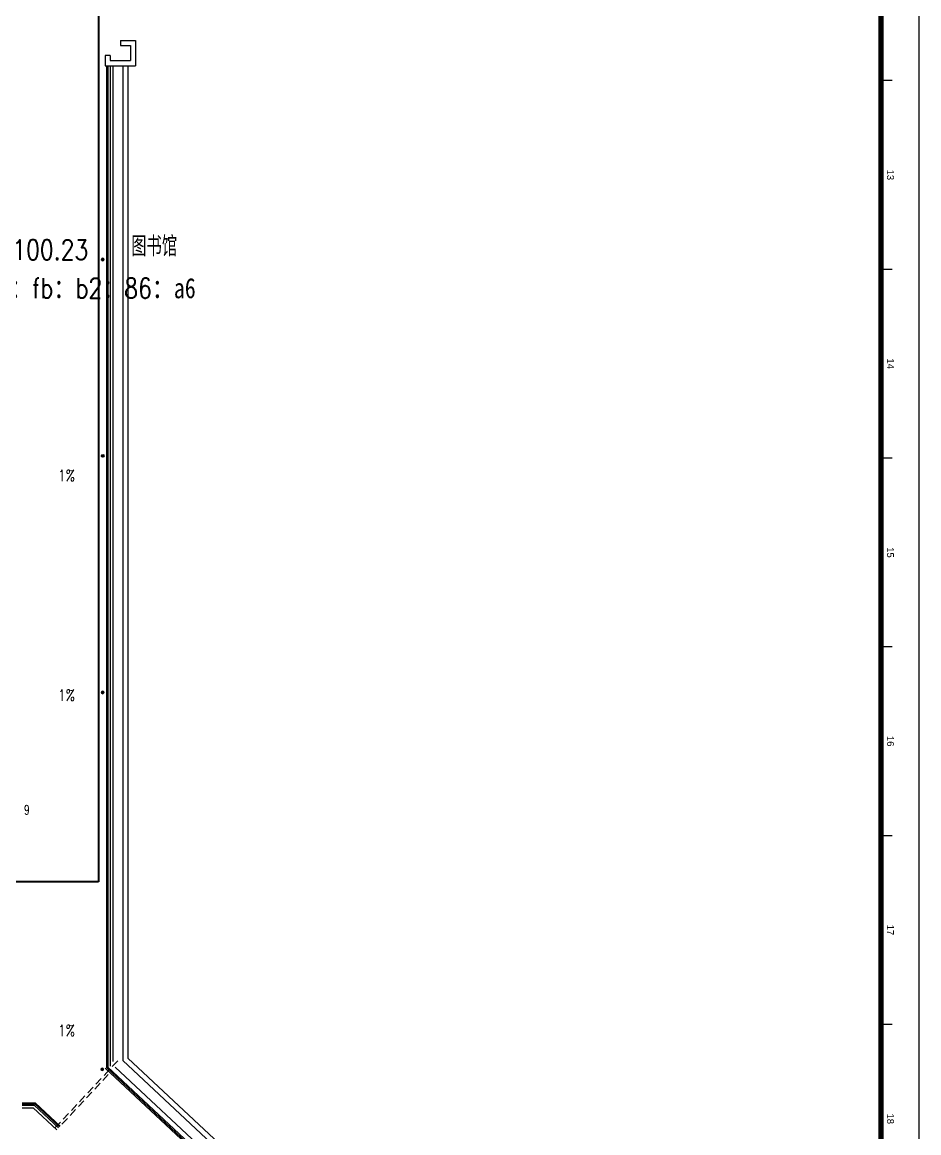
# Model space of a CAD drawing. Extents: x 447078 to 1776277, y 243534 to 519428.
# Drawn here: x 991796 to 1027420, y 382446 to 426568 of the extents above; entities that cross this region are included whole.
import ezdxf
from ezdxf.enums import TextEntityAlignment as Align

# ---------------------------------------------------------------- set-up
doc = ezdxf.new("R2010")
doc.units = 0
doc.header["$LTSCALE"] = 1000
doc.header["$MEASUREMENT"] = 0
doc.linetypes.add('HIDDEN2', pattern=[4.7625, 3.175, -1.5875])
for name, color, linetype in [('A-DOOR-FIRE-IDEN', 2, 'Continuous'), ('A-FIXT', 211, 'Continuous'), ('A-GLAZ-BLIN', 9, 'Continuous'), ('A-HOLE-DASH', 21, 'HIDDEN2'), ('A-HRAL', 104, 'Continuous'), ('A-OVER', 23, 'Continuous'), ('A-WALL', 140, 'Continuous'), ('G-0-XREF', 2, 'Continuous'), ('X-连廊栏杆修改', 43, 'Continuous'), ('图框CCDI_B0GA0+0.00$0$G-ANNO-TEXT', 33, 'Continuous'), ('图框CCDI_B0GA0+0.00$0$G-BORD', 3, 'Continuous')]:
    doc.layers.add(name, color=color, linetype=linetype)
doc.layers.add('A桥架图层', color=2, linetype='Continuous', lineweight=40)
doc.layers.add('A门禁安装位置', color=1, linetype='Continuous', lineweight=30)
doc.styles.add('_TCH_WINDOW', font='SIMPLEX', dxfattribs={"height": 3.5, "bigfont": 'GBCBIG'})
doc.styles.add('CCDI_T_G02', font='simplex.shx', dxfattribs={"width": 0.8, "bigfont": 'zjdz.shx'})
doc.styles.add('图框CCDI_B0GA0+0.00$0$CCDI_T_G01', font='')
doc.styles.get('图框CCDI_B0GA0+0.00$0$CCDI_T_G01').set_extended_font_data('Arial')

# ---------------------------------------------------------------- blocks, each defined once
blk = doc.blocks.new('图框CCDI_B0GA0+0.00')
at = {"layer": '图框CCDI_B0GA0+0.00$0$G-BORD'}
blk.add_lwpolyline([(0, 84100), (118900, 84100), (118900, 0), (0, 0)], close=True, dxfattribs=at)
at = {"layer": '图框CCDI_B0GA0+0.00$0$G-BORD', "const_width": 35}
for points in [[(63300, 83100), (63300, 83400)], [(68300, 83100), (68300, 83400)], [(73300, 83100), (73300, 83400)], [(78300, 83100), (78300, 83400)], [(83300, 83100), (83300, 83400)], [(88300, 83100), (88300, 83400)]]:
    blk.add_lwpolyline(points, dxfattribs=at)
at = {"layer": '图框CCDI_B0GA0+0.00$0$G-BORD', "const_width": 140}
blk.add_lwpolyline([(3300, 83100), (117900, 83100), (117900, 1000), (3300, 1000)], close=True, dxfattribs=at)
at = {"layer": '图框CCDI_B0GA0+0.00$0$G-ANNO-TEXT', "style": '图框CCDI_B0GA0+0.00$0$CCDI_T_G01'}
for s, p in [('13', (65800, 83350)), ('14', (70800, 83350)), ('15', (75800, 83350)), ('16', (80800, 83350)), ('17', (85800, 83350)), ('18', (90800, 83350))]:
    blk.add_text(s, height=180, dxfattribs=at).set_placement(p, align=Align.MIDDLE_CENTER)
blk = doc.blocks.new('连廊2F2')
at = {"layer": 'A-GLAZ-BLIN'}
for p, q in [((-253130, 97373), (-253130, 57849)), ((-252930, 97373), (-252930, 57936)), ((-253130, 57849), (-236347, 42185)), ((-252930, 57936), (-236210, 42332))]:
    blk.add_line(p, q, dxfattribs=at)
at = {"layer": 'A-HRAL'}
for p, q in [((-253780, 97373), (-253780, 57566)), ((-253730, 97373), (-253730, 57566)), ((-236790, 41710), (-253780, 57566)), ((-236756, 41747), (-253746, 57602))]:
    blk.add_line(p, q, dxfattribs=at)
for points in [[(-257130, 56123), (-256631, 56123), (-255652, 55209)], [(-257130, 56073), (-256651, 56073), (-255686, 55173)]]:
    blk.add_lwpolyline(points, dxfattribs=at)
at = {"layer": 'A-OVER'}
for p, q in [((-253530, 97373), (-253530, 57805)), ((-236619, 41893), (-253435, 57586))]:
    blk.add_line(p, q, dxfattribs=at)
for points in [[(-257130, 56173), (-256611, 56173), (-255618, 55246)], [(-257130, 55973), (-256690, 55973), (-255754, 55100)]]:
    blk.add_lwpolyline(points, dxfattribs=at)
at = {"layer": 'A-WALL'}
for p, q in [((-253230, 98373), (-252630, 98373)), ((-253230, 98373), (-253230, 98173)), ((-253230, 98173), (-252830, 98173)), ((-252830, 98173), (-252830, 97573)), ((-252630, 98373), (-252630, 97373)), ((-253830, 97773), (-253830, 97373)), ((-253630, 97773), (-253830, 97773)), ((-253630, 97773), (-253630, 97573)), ((-253630, 97573), (-252830, 97573)), ((-253830, 97373), (-252630, 97373))]:
    blk.add_line(p, q, dxfattribs=at)
at = {"layer": 'X-连廊栏杆修改'}
for p, q in [((-253630, 97373), (-253630, 57631)), ((-234994, 39965), (-253830, 57544))]:
    blk.add_line(p, q, dxfattribs=at)
blk = doc.blocks.new('DI LOU')
at = {"layer": 'A-FIXT'}
h = blk.add_hatch(dxfattribs=at)
h.set_pattern_fill('ANSI31', color=256, scale=10)
h.set_pattern_definition([(45, (-842091.153, -1894175.001), (-11.22532015, 11.22532015), [])])
h.paths.add_polyline_path([(-50, 0, 1), (50, 0, 1)])
blk.add_circle((0, 0), 50, dxfattribs=at)

msp = doc.modelspace()

# ---------------------------------------------------------------- linework, layer by layer
at = {"layer": 'A-FIXT'}
for points in [[(992999.9, 408120.7, 0, 0, 0), (994017.5, 408120.7, 60, 0, 0), (994197.5, 408120.7, 0, 0, 0)], [(992999.9, 399394.2, 0, 0, 0), (994017.5, 399394.2, 60, 0, 0), (994197.5, 399394.2, 0, 0, 0)], [(992999.9, 386168.1, 0, 0, 0), (994017.5, 386168.1, 60, 0, 0), (994197.5, 386168.1, 0, 0, 0)]]:
    msp.add_lwpolyline(points, format="xyseb", dxfattribs=at)
at = {"layer": 'A-HOLE-DASH', "ltscale": 0.1}
for points in [[(993098, 382636.2), (995695.6, 385419.6)], [(993375.8, 382787.3), (995286.2, 384834.3)]]:
    msp.add_lwpolyline(points, dxfattribs=at)
at = {"layer": 'A桥架图层'}
for p, q in [((994827.5, 484239.8), (994827.5, 392421.4)), ((994827.5, 392421.4), (968081.5, 392421.4))]:
    msp.add_line(p, q, dxfattribs=at)

# ---------------------------------------------------------------- block references
msp.add_blockref('连廊2F2', (1248925.4, 327468.2))
at = {"layer": 'A-FIXT', "extrusion": (0, 0, -1), "zscale": -1, "rotation": 209.9999968260898}
for p in [(-994995.6, 417141.4), (-994995.6, 399941.4), (-994977.2, 384964.4)]:
    msp.add_blockref('DI LOU', p, dxfattribs=at)
at = {"layer": 'A-FIXT', "extrusion": (0, 0, -1), "xscale": -0.9999999999999997, "zscale": -0.9999999999999997, "rotation": 330.0000031739103}
msp.add_blockref('DI LOU', (-994995.6, 409341.4), dxfattribs=at)
at = {"layer": 'G-0-XREF', "xscale": 1.5, "yscale": 1.5, "zscale": 1.5, "rotation": 270}
msp.add_blockref('图框CCDI_B0GA0+0.00', (901270.2, 519203.4), dxfattribs=at)

# ---------------------------------------------------------------- texts
at = {"layer": 'A-DOOR-FIRE-IDEN', "style": '_TCH_WINDOW', "width": 0.705882}
msp.add_text('  9', height=375, rotation=360, dxfattribs=at).set_placement((991503.3, 395090.6))
at = {"layer": 'A-FIXT', "style": 'CCDI_T_G02', "width": 0.8}
for p in [(993215.7, 408335.2), (993215.7, 399608.7), (993215.7, 386288.8)]:
    msp.add_text('1%%%', height=450, dxfattribs=at).set_placement(p)
at = {"layer": 'A门禁安装位置', "char_height": 800, "width": 9568.517, "attachment_point": 1, "style": 'CCDI_T_G02'}
for s, insert in [('192.168.100.23', (987562.1, 417927.4)), ('图书馆', (996128, 418064.4)), ('58{\\f宋体|b0|i0|c134|p2;：\\Fsimplex.shx,zjdz.shx|c0;3\\f宋体|b0|i0|c134|p2;：\\Fsimplex.shx,zjdz.shx|c0;fb\\f宋体|b0|i0|c134|p2;：\\Fsimplex.shx,zjdz.shx|c0;b2\\f宋体|b0|i0|c134|p2;：\\Fsimplex.shx,zjdz.shx|c0;86\\f宋体|b0|i0|c134|p2;：a6\\P}', (988792.7, 416403))]:
    msp.add_mtext(s, dxfattribs=dict(at, insert=insert))

doc.saveas('drawing.dxf')
